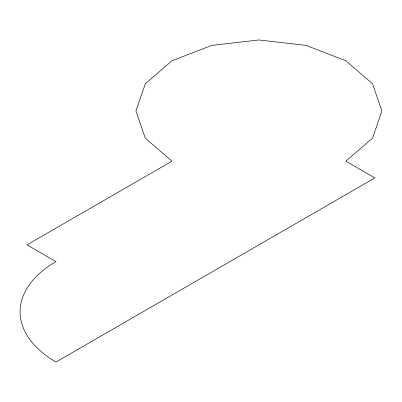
<?xml version="1.0" encoding="UTF-8"?>
<svg xmlns="http://www.w3.org/2000/svg" width="402" height="402" viewBox="0 0 402 402"><rect width="100%" height="100%" fill="white"/><g stroke="black" fill="none" stroke-linecap="round" stroke-linejoin="round"><path stroke-width="0.6" d="M145.288 83.807L135.926 110.982L145.288 138.152L171.945 161.192L27.004 244.873L55.994 261.607A123.298 71.184 0 0 0 55.994 362.026L374.865 177.925L345.876 161.192L372.538 138.152L381.9 110.982L372.538 83.807L345.876 60.772L305.977 45.381L258.913 39.974L211.849 45.381L171.945 60.772L145.288 83.807"/></g></svg>
